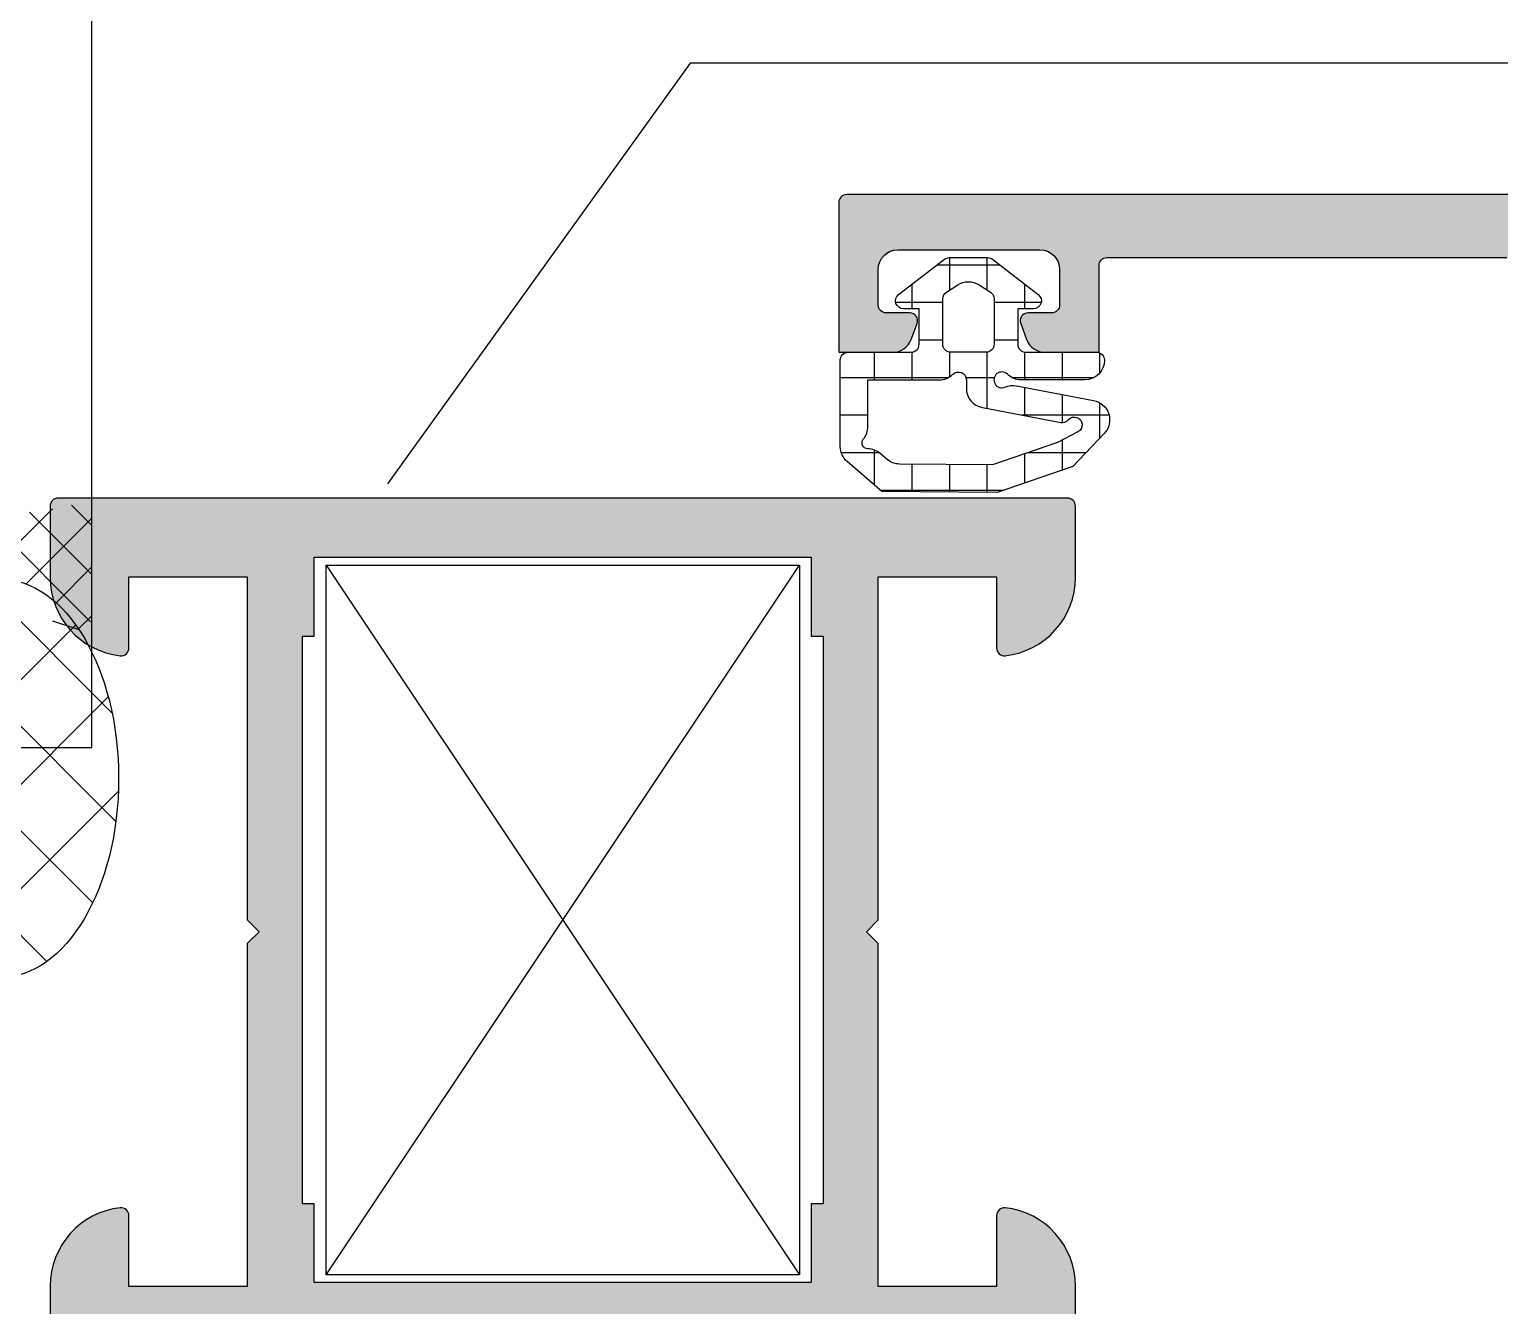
# Model space of a CAD drawing. Header units: inches. Extents: x 21 to 32698, y 13 to 3712.
# Drawn here: x 4005.443 to 4009.171, y 967.64 to 970.877 of the extents above; entities that cross this region are included whole.
import ezdxf

# ---------------------------------------------------------------- set-up
doc = ezdxf.new("R2010")
doc.units = ezdxf.units.IN
doc.header["$MEASUREMENT"] = 0
doc.set_wipeout_variables(frame=1)
doc.linetypes.add('DASHDOT', pattern=[1, 0.5, -0.25, 0, -0.25])
doc.linetypes.add('DASHED2', pattern=[0.375, 0.25, -0.125])
for name, color, linetype, lineweight in [('Z_MİM_-KM-GLAZ', 8, 'Continuous', 25), ('Z_MİM_-KM-IZO-THERMAL', 8, 'Continuous', 25), ('Z_MİM_00', 8, 'Continuous', 25), ('Z_MİM_1', 8, 'Continuous', 25), ('Z_MİM_2-0', 8, 'Continuous', 25), ('Z_MİM_3-1', 8, 'DASHED2', 25), ('Z_MİM_aksesuar_k', 8, 'Continuous', 25), ('Z_MİM_AX', 8, 'DASHDOT', 25), ('Z_MİM_fitiller_k', 8, 'Continuous', 25), ('Z_MİM_hatch_k', 8, 'Continuous', 25), ('Z_MİM_MYM.YAZI', 8, 'Continuous', 25), ('Z_MİM_OL', 8, 'Continuous', 25), ('Z_MİM_PROFIL', 8, 'Continuous', 25)]:
    doc.layers.add(name, color=color, linetype=linetype, lineweight=lineweight)

# ---------------------------------------------------------------- blocks, each defined once
blk = doc.blocks.new('VD')
at = {"layer": 'Z_MİM_2-0', "extrusion": (0.950034718772259, -0.3121442505113858, 0), "elevation": -4.976066775973106}
blk.add_lwpolyline([(10.17938403569046, 0), (15.14503692707554, 0)], dxfattribs=at)
at = {"layer": 'Z_MİM_2-0', "extrusion": (0.9329723060285132, 0.3599481576336212, 0), "elevation": 5.738135703692447}
blk.add_lwpolyline([(14.87303542406792, 0), (10.56685975078038, 0)], dxfattribs=at)
at = {"layer": 'Z_MİM_2-0'}
blk.add_lwpolyline([(-1.734073130995964, 13.00254934345139), (1.723911439301446, 13.57888010516762)], dxfattribs=at)
at = {"layer": 'Z_MİM_2-0', "extrusion": (0.164398987309791, -0.9863939238314047, 0)}
for points, elevation in [([(-0.1740062118521519, 0), (4.083927559188182, 0)], -11.72976403989351), ([(3.853768977094185, 0), (-0.4041647941853796, 0)], -10.34881254667882), ([(3.623610394732251, 0), (-0.6343233764229148, 0)], -8.96786105329189), ([(3.16329323039115, 0), (-1.094640540897984, 0)], -6.205958066518022), ([(2.933134648038782, 0), (-1.324799123365182, 0)], -4.825006573169368), ([(2.702976065810818, 0), (-1.554957705353916, 0)], -3.44405507985899), ([(2.472817483793376, 0), (-1.785116287601019, 0)], -2.063103586414638)]:
    blk.add_lwpolyline(points, dxfattribs=dict(at, elevation=elevation))
at = {"layer": 'Z_MİM_2-0', "extrusion": (1, 0, 0)}
for points, elevation in [([(11.92401888390304, 0), (0.1415615319856442, 0)], 1.550000000279394), ([(0.1415615319856442, 0), (11.2240188838914, 0)], -1.549999999813735), ([(-2.72480994137004, 0), (-3.092793280724436, 0)], -0.4507135039893912), ([(-3.092793280724436, 0), (-2.72480994137004, 0)], 0.4507135044550524)]:
    blk.add_lwpolyline(points, dxfattribs=dict(at, elevation=elevation))
at = {"layer": 'Z_MİM_2-0', "extrusion": (0.16439898729649, -0.9863939238336215, 0), "elevation": -7.586909559950717}
blk.add_lwpolyline([(3.39345181240198, 0), (-0.8644819587531856, 0)], dxfattribs=at)
at = {"layer": 'Z_MİM_2-0', "extrusion": (0.0655334972244464, -0.9978503699160178, 0), "elevation": -0.9017022158203323}
blk.add_lwpolyline([(-0.2590077189533923, 0), (2.163742946799732, 0)], dxfattribs=at)
at = {"layer": 'Z_MİM_2-0', "extrusion": (0, 1, 0)}
for points, elevation in [([(4.099999999743886, 0), (-4.100000000209544, 0)], -0.0584384680259973), ([(-0.4507135044550524, 0), (0.4507135039893912, 0)], -2.72480994137004)]:
    blk.add_lwpolyline(points, dxfattribs=dict(at, elevation=elevation))
at = {"layer": 'Z_MİM_2-0'}
for centre, radius, start, end in [((-1.749999999883581, 0.1415615319856442), 0.2000000000116415, 270.0000000333505, 0), ((1.750000000349245, 0.1415615319274366), 0.2000000000698492, 179.9999999833247, 269.9999999666494)]:
    blk.add_arc(centre, radius, start, end, dxfattribs=at)
at = {"layer": 'Z_MİM_2-0', "extrusion": (0, 0, -1)}
for centre, radius, start, end in [((1.279687499743886, -0.0584384679677896), 2.820312500072962, 290.3510216892812, 0), ((-1.27968750032596, -0.0584384679677896), 2.820312499883583, 180, 249.6489783169725), ((2.328306e-10, 3.391561530181205), 6.499999998167972, 273.9761108514362, 290.3510216892812), ((-1.0477379e-09, 3.391561529249883), 6.499999997172812, 249.6489783107187, 266.0238891485639)]:
    blk.add_arc(centre, radius, start, end, dxfattribs=at)
at = {"layer": 'Z_MİM_3-1', "extrusion": (0.4694715628002168, -0.8829475928513097, 0)}
blk.add_lwpolyline([(-1.296792707708209, 0), (2.329041e-10, 0)], dxfattribs=at)
at = {"layer": 'Z_MİM_3-1', "extrusion": (-0.4694715628002168, -0.8829475928513097, 0), "elevation": -6.36288e-10}
blk.add_lwpolyline([(2.471935e-10, 0), (1.296792708524002, 0)], dxfattribs=at)
at = {"layer": 'Z_MİM_3-1'}
for points in [[(-2.199999999720601, -2.72480994137004), (-1.144999999785794, -0.6088072991697118)], [(-0.6372060478897767, -3.077129869838242), (-0.5197234839433805, -0.6088072991697118)], [(-0.468169208499603, -3.091556359257081), (-0.3499999997438863, -0.6088072991697118)], [(0.4681692089652645, -3.091556359257081), (0.3500000002095476, -0.6088072991697118)], [(0.6372060483554379, -3.077129869838242), (0.5197234844090417, -0.6088072991697118)], [(1.145000000251457, -0.6088072991697118), (2.200000000186264, -2.72480994137004)]]:
    blk.add_lwpolyline(points, dxfattribs=at)
at = {"layer": 'Z_MİM_3-1', "extrusion": (0.9988692258092772, -0.0475422941303355, 0), "elevation": -1.060018076509612}
blk.add_lwpolyline([(-3.049835415918403, 0), (-0.659949243918815, 0)], dxfattribs=at)
at = {"layer": 'Z_MİM_3-1', "extrusion": (0, 1, 0), "elevation": -0.6088072991697118}
blk.add_lwpolyline([(1.144999999785794, 0), (-1.145000000251457, 0)], dxfattribs=at)
at = {"layer": 'Z_MİM_3-1', "extrusion": (0.9988692258092772, 0.0475422941303355, 0), "elevation": 1.060018077210084}
blk.add_lwpolyline([(-3.049835415951611, 0), (-0.6599492438938809, 0)], dxfattribs=at)
at = {"layer": 'Z_MİM_AX', "extrusion": (1, 0, 0), "elevation": 2.328306e-10}
blk.add_lwpolyline([(-7.108438468014355, 0), (19.941561531974, 0)], dxfattribs=at)
blk = doc.blocks.new('*U82')
at = {"layer": 'Z_MİM_OL', "xscale": 0.1, "yscale": 0.1, "zscale": 0.1}
blk.add_blockref('VD', (1.726054547718375, 54.50581513956), dxfattribs=at)
blk = doc.blocks.new('ANK-1')
for points in [[(65, -130.2737574382918), (65, -5)], [(60, -130.2737574382918), (65, -130.2737574382918)]]:
    blk.add_lwpolyline(points)
blk = doc.blocks.new('*U220')
blk.add_lwpolyline([(24.5656046885997, 0), (0, 0), (-7.675635083337912, -10.66724873635096)])
blk = doc.blocks.new('-KM-AL1 150_900')
blk.add_wipeout([(151.48787765189405, -34.020015651829965), (151.72578753232278, -15.47991156819623), (149.45002251653852, -15.450016401351206), (149.45002251649908, 7.149983598684599), (9.450022516542688, 7.149983599164699), (9.450022516542688, -15.450016401351206), (7.397848611566587, -15.450016401351206), (7.567335590771805, -34.0610793052372)])
at = {"layer": 'Z_MİM_1'}
h = blk.add_hatch(dxfattribs=at)
h.set_pattern_fill('ANSI37', color=256, scale=0.7000000000000001, angle=-1.27e-14, style=0)
h.set_pattern_definition([(44.99999999999999, (9420.429662722381, -13506.58950068867), (-0.0618718433538229, 0.0618718433538229), []), (134.9999999999999, (9420.429662722381, -13506.58950068867), (-0.0618718433538229, -0.0618718433538229), [])])
edge = h.paths.add_edge_path()
edge.add_line((17.69353063370363, -27.8511149832093), (17.69353063370363, -28.86111498321863))
edge.add_line((17.69353063370363, -28.86111498319497), (17.82239042192959, -28.86111498319497))
edge.add_ellipse((18.06146685888961, -28.55605310115971), major_axis=(1e-16, 0.504999999998836), ratio=0.5940594059419638, start_angle=332.17248997914265, end_angle=501.9142660721264, ccw=False)
edge.add_line((18.26073407319199, -28.1785486563158), (18.29353063369926, -28.15662190588682))
edge.add_line((18.29353063370217, -28.15662190588682), (18.29353063370217, -27.85111498318638))
edge.add_arc((17.99353063369926, -26.67995711612002), 1.208970946550559, 255.6322347219965, 284.3677652780036, ccw=False)
h = blk.add_hatch(dxfattribs=at)
h.set_pattern_fill('NET', color=256, scale=1.5, angle=44.99999999999999, style=0)
h.set_pattern_definition([(44.99999999999999, (9420.429662722381, -13506.58950068867), (-0.1325825214724776, 0.1325825214724777), []), (134.9999999999999, (9420.429662722381, -13506.58950068867), (-0.1325825214724777, -0.1325825214724776), [])])
edge = h.paths.add_edge_path()
edge.add_ellipse((18.06146685888961, -28.55605310115971), major_axis=(1e-16, 0.504999999998836), ratio=0.5940594059419638, start_angle=0, end_angle=360)
at = {"layer": 'Z_MİM_hatch_k'}
h = blk.add_hatch(color=256, dxfattribs=at)
h.paths.add_polyline_path([(21.99767276922648, -29.58525711885159, -0.4142135623743853), (22.01767276921601, -29.56525711883296), (22.237672769239, -29.56525711883296), (22.237672769239, -29.36525711883314), (22.38767276924045, -29.36525711883314), (22.38767276924045, -29.56525711883296), (23.09391059785412, -29.52111725453779, 0.3960474615045025), (23.18767276923609, -29.4213119966953), (23.18767276923609, -28.77525711884209), (23.21767276922037, -28.7452571188378), (23.18767276923609, -28.7152571188335), (23.18767276923609, -28.06920224098031, 0.3960474615045866), (23.09391059785412, -27.96939698313781), (22.38767276924045, -27.92525711884264), (22.38767276924045, -28.12525711884246), (22.237672769239, -28.12525711884246), (22.237672769239, -27.92525711884264), (22.01767276921601, -27.92525711884264, -0.4142135623733866), (21.99767276922648, -27.90525711882401), (21.99767276922648, -27.33590314062804), (21.91006507478596, -27.24715615651077, 0.2005918409503813), (21.88159867497597, -27.23525711885213), (20.86767276922183, -27.23525711885213, 0.4142135623729704), (20.84767276922503, -27.25525711882347), (20.84767276922503, -27.47525711884283), (20.7109175905207, -27.47525711884283, -0.3129018860482702), (20.66408398105705, -27.4427674878898), (20.64893932543055, -27.40226126646577, -0.5233430778442651), (20.66767276921746, -27.37525711884245), (20.72767276922968, -27.37525711884245, 0.4142135623730534), (20.74767276922648, -27.35525711882383), (20.74767276922648, -27.26525711883278, 0.4142135623731284), (20.69767276922357, -27.21525711883352), (20.33767276923754, -27.21525711883352, 0.4142135623730951), (20.28767276923463, -27.26525711883278), (20.28767276923463, -27.35525711882383, 0.4142135623730533), (20.30767276923143, -27.37525711884245), (20.36767276922183, -27.37525711884245, -0.5233430778442015), (20.38640621300146, -27.40226126646577), (20.37126155738224, -27.4427674878898, -0.3129018860484408), (20.32442794791859, -27.47525711884283), (20.21267276923754, -27.47525711884283), (20.18767276923609, -27.47525711884283), (20.18767276923609, -27.09525711883816, -0.4142135623730533), (20.20767276923288, -27.07525711884227), (25.11767276922183, -27.07525711884227, -0.4142135623733615), (25.21767276922037, -27.17525711884264), (25.21767276922037, -29.73525711885213, -0.4142135623727209), (25.19767276922357, -29.75525711882347), (25.09767276922503, -29.75525711882347, -0.4142135623736778), (25.07767276922823, -29.73525711885213), (25.07767276922823, -29.70525711882419), (24.81767276921893, -29.70525711882419, 0.4142135623736778), (24.79767276922212, -29.72525711884282), (24.79767276922212, -30.01525711883278, 0.4142135623730533), (24.81767276921893, -30.03525711885141), (25.07767276922823, -30.03525711885141), (25.07767276922823, -29.9652571188335, -0.5773502691897316), (25.10767276923434, -29.94793661076528), (25.20767276923289, -30.00567163769574, -0.2679491924312232), (25.21767276922037, -30.02299214574032), (25.21767276922037, -30.07525711884227, -0.4142135623730453), (25.11767276922183, -30.17525711884264), (24.04767276922212, -30.17525711884264, -0.4142135623731117), (23.99767276922649, -30.12525711884246), (23.99767276922649, -30.06525711883296, -0.4142135623731117), (24.04767276922212, -30.01525711883278), (24.24767276922648, -30.01525711883278, 0.4142135623730951), (24.29767276922212, -29.9652571188335), (24.29767276922212, -29.79525711883798, 0.4142135623730951), (24.24767276922648, -29.7452571188378), (23.41767276923929, -29.7452571188378), (23.41767276921746, -30.41527261662305), (23.51071940761176, -30.52692858269893, -0.1754523787632294), (23.517672769216, -30.54613411468927), (23.517672769216, -30.60525711882383, -0.4400105308894401), (23.48505809694325, -30.6351429597753), (23.24486254787189, -30.61412857221876, -0.1763269807094836), (23.23246352710703, -30.60834681387496), (23.19342258606048, -30.56930587282841, -0.5731460964500097), (23.20240051917062, -30.53598004344804), (23.23055585457769, -30.52843584407128), (23.28767276923463, -30.31527261662268), (23.28767276923463, -29.75525711882347, 0.8430389970997245), (23.22938849798811, -29.7452571188378), (22.28595704048348, -29.7452571188378, 0.8430389971046679), (22.2276727692297, -29.75525711882347), (22.2276727692297, -30.31527261662268), (22.28478968388663, -30.52843584407128), (22.31294501927187, -30.53598004344804, -0.5731460964762374), (22.32192295241111, -30.56930587282841), (22.28288201133546, -30.60834681387496, -0.1763269807102946), (22.2704829905706, -30.61412857221876), (22.03028744149924, -30.6351429597753, -0.4400105308908727), (21.99767276922648, -30.60525711882383), (21.99767276922648, -30.54613411468927, -0.1754523787637969), (22.00462613083074, -30.52692858269893), (22.09767276922503, -30.41527261662305), (22.09767276922503, -29.7452571188378), (22.01767276921601, -29.7452571188378, -0.4142135623731784), (21.99767276922648, -29.72525711884282)])
h.paths.add_polyline_path([(25.07767276922823, -29.56525711883296), (25.07767276922823, -27.31525711883296), (24.89767276922066, -27.31525711883296), (24.89767276922066, -27.21525711883352), (22.13767276924045, -27.21525711883352), (22.13767276924045, -27.77525711884209), (23.33767276923754, -27.77525711884209), (23.38767276924045, -27.77525711884209), (23.38767276924045, -27.92525711884264), (23.33767276923754, -27.92525711884264), (23.33767276923754, -28.40525711882401), (23.38767276924045, -28.44525711883762), (23.38767276924045, -29.04525711883798), (23.33767276923754, -29.08525711885159), (23.33767276923754, -29.51525711883278, 0.4142135623730951), (23.38767276924045, -29.56525711883296), (24.24767276922648, -29.56525711883296, -0.4142135623730951), (24.4576727692329, -29.77525711884209), (24.4576727692329, -30.01525711883278, 0.4142135623732617), (24.4776727692297, -30.03525711885141), (24.65767276922998, -30.03525711885141), (24.65767276922998, -29.72525711884282, -0.4142135623732793), (24.81767276921893, -29.56525711883296)], flags=16)
h = blk.add_hatch(dxfattribs=at)
h.set_pattern_fill('NET', color=256, scale=0.03, angle=180, style=0)
h.set_pattern_definition([(180, (171.1063982620908, -18.03430077853136), (0, -0.09525), []), (270, (171.1063982620908, -18.03430077853136), (0.09525, 0), [])])
h.paths.add_polyline_path([(20.63789631640975, -27.56049416987663), (20.8338569435582, -27.59751135530405, -0.5944865116578086), (20.86077207422932, -27.68113659406572), (20.78108018618514, -27.7647604013373), (20.58928265720897, -27.83080158671783), (20.29692671786325, -27.82831789649117), (20.20875192529638, -27.7523713635328, -0.2183144970100781), (20.19138258172461, -27.71448679857895), (20.19138258172461, -27.4952571188378, -0.4142135623729288), (20.21138258172141, -27.47525711884283), (20.3713825817249, -27.47525711884283, 0.4142135623730951), (20.3913825817217, -27.45525711882419), (20.3913825817217, -27.36499011936121), (20.3513684931022, -27.36499011936121, -0.7159756949307488), (20.33916751791549, -27.32914284184062), (20.45571752706019, -27.23940984127603, -0.1655176740834616), (20.4679185022178, -27.23525711885213), (20.5648466591083, -27.23525711885213, -0.1655176740834346), (20.57704763424408, -27.23940984127603), (20.69359764343244, -27.32914284184062, -0.7159756936610159), (20.68139666824572, -27.36499011936121), (20.6413825817217, -27.36499011936121), (20.6413825817217, -27.45525711882419, 0.4142135623734281), (20.6613825817185, -27.47525711884283), (20.84138258172607, -27.47525711884283, -0.4142135623730951), (20.86138258171559, -27.4952571188378, -0.4142135623726955), (20.81138258171995, -27.54525711883798), (20.65009625233506, -27.54525711883798, -0.1962615682792798), (20.61510354171332, -27.53097140454247, 1.871961859898707), (20.60896615438105, -27.56364801780274, -0.1487263861573224)])
h.paths.add_polyline_path([(20.45138258173393, -27.45525711882419), (20.45138258173393, -27.33947358192381, -0.2558587809014081), (20.46060921599565, -27.32262322314091), (20.48944916623441, -27.30418424890832, -0.2923544259045582), (20.54331599384022, -27.30418424848904), (20.5721559472222, -27.32262322395583, -0.255858784440365), (20.58138258171675, -27.33947358290152), (20.58138258171675, -27.45525711882419, -0.4142135623732618), (20.56138258171996, -27.47525711884283), (20.47138258173072, -27.47525711884283, -0.4142135623732617)], flags=16)
h.paths.add_polyline_path([(20.44211666263436, -27.54525711883798, 0.1962615682788122), (20.47710937324882, -27.53097140454247, -0.6644946977399512), (20.51110645747394, -27.54525711883798), (20.51110645747394, -27.56634218683939, 0.3605289811329698), (20.551825537681, -27.61547328215511), (20.75068678670505, -27.6530383983436, 0.267949192432615), (20.76956248132774, -27.64642718420783, -1.211390954129234), (20.79394874617719, -27.67721488425014), (20.74216868465737, -27.70412525809843), (20.57785788849287, -27.76070200237882), (20.34149551366863, -27.75869400171087, -0.1774617136564736), (20.30928961355676, -27.74658037089285), (20.29285186485504, -27.73242224259775, 0.1750456677981247), (20.26111457250954, -27.72031478919507, -0.6290754239188581), (20.24984421949193, -27.69573249812675, 0.1750448668970904), (20.26138258171704, -27.66378406435706), (20.26138258171704, -27.54525711883798)], flags=16)
at = {"layer": 'Z_MİM_PROFIL'}
h = blk.add_hatch(color=256, dxfattribs=at)
h.paths.add_polyline_path([(18.20767276921106, -27.84525711883816, 0.4142135623732617), (18.18767276921426, -27.8652571188095), (18.18767276921426, -28.04637168061891, 0.3819660112502642), (18.36545054698945, -28.24513327863952, 0.4472135954991093), (18.38767276921135, -28.22525711881917), (18.38767276921135, -28.04525711883798), (18.68767089508765, -28.04525711883798), (18.68767089508765, -28.91525711880968), (18.71767089509376, -28.94525711883762), (18.68767089508765, -28.97525711881917), (18.68767089508765, -29.84525711883816), (18.38767183216259, -29.84525711883816), (18.38767183216259, -29.66525711880968, 0.4472135954974505), (18.3654496099407, -29.64538095903572, 0.3819660112500162), (18.1876718321655, -29.84414255700995), (18.1876718321655, -29.9952571188378), (18.41767276921746, -29.9952571188378), (18.41767276921746, -30.12525711881881), (18.32462613082316, -30.2369130848956, 0.697699270894582), (18.3527833068365, -30.28568011897642, 1.138358678201204), (18.35028744149895, -30.34512746197197), (18.59048299056303, -30.32411307441544, 0.1763269807108909), (18.60288201133517, -30.31833131607164), (18.62127372017858, -30.29993960725096), (18.53963429344003, -29.99525711881415), (18.54938849798054, -29.99525711881415, -0.7071067809776304), (18.60595704045408, -29.99525711881415), (19.48767276921717, -29.99525711881415), (20.36938849797298, -29.99525711881415, -0.8430389969828516), (20.42767276922678, -30.00525711882346), (20.42767276922678, -30.02525711881935), (20.35407181827759, -30.29993960725096), (20.37246352709189, -30.31833131607164, 0.1763269807109572), (20.38486254786403, -30.32411307441544), (20.62505809693539, -30.34512746197197, 1.138358678200399), (20.62256223159784, -30.28568011897642, 0.6976992708927278), (20.6507194076039, -30.2369130848956), (20.5576727692096, -30.12525711881881), (20.5576727692096, -29.9952571188378), (20.78767370629066, -29.9952571188378), (20.78767370629066, -29.84414255700995, 0.3819660112499836), (20.60989592851547, -29.64538095903572, 0.4472135954974505), (20.5876737062863, -29.66525711880968), (20.5876737062863, -29.84525711883816), (20.28767464336124, -29.84525711883816), (20.28767464333942, -28.97525711881917), (20.2576746433333, -28.94525711883762), (20.28767464333942, -28.91525711880968), (20.28767464333942, -28.04525711883798), (20.58767276921571, -28.04525711883798), (20.58767276921571, -28.22525711881917, 0.4472135954991093), (20.60989499143762, -28.24513327863952, 0.3819660112501177), (20.78767276921281, -28.04637168061891), (20.78767276921281, -27.8652571188095, 0.4142135623717632), (20.76767276921601, -27.84525711883816), (19.48767276921717, -27.84525711883816)])
h.paths.add_polyline_path([(18.85767089508589, -29.83525711882885), (19.48767276921717, -29.83525711882885), (20.11767464334116, -29.83525711882885), (20.11767464334116, -29.63525711882812), (20.14767464334727, -29.63525711882812), (20.14767464334727, -28.19525711883762), (20.11767464334116, -28.19525711883762), (20.11767464334116, -27.9952571188378), (19.48767276921717, -27.9952571188378), (18.85767089508589, -27.9952571188378), (18.85767089508589, -28.19525711883762), (18.82767089507979, -28.19525711883762), (18.82767089507979, -29.63525711882812), (18.85767089508589, -29.63525711882812)], flags=16)
h = blk.add_hatch(color=256, dxfattribs=at)
h.paths.add_polyline_path([(18.20767276921106, -27.84525711883816, 0.4142135623732617), (18.18767276921426, -27.8652571188095), (18.18767276921426, -28.04637168061891, 0.3819660112502642), (18.36545054698945, -28.24513327863952, 0.4472135954991093), (18.38767276921135, -28.22525711881917), (18.38767276921135, -28.04525711883798), (18.68767089508765, -28.04525711883798), (18.68767089508765, -28.91525711880968), (18.71767089509376, -28.94525711883762), (18.68767089508765, -28.97525711881917), (18.68767089508765, -29.84525711883816), (18.38767183216259, -29.84525711883816), (18.38767183216259, -29.66525711880968, 0.4472135954974505), (18.3654496099407, -29.64538095903572, 0.3819660112500162), (18.1876718321655, -29.84414255700995), (18.1876718321655, -29.9952571188378), (18.41767276921746, -29.9952571188378), (18.41767276921746, -30.12525711881881), (18.32462613082316, -30.2369130848956, 0.697699270894582), (18.3527833068365, -30.28568011897642, 1.138358678201204), (18.35028744149895, -30.34512746197197), (18.59048299056303, -30.32411307441544, 0.1763269807108909), (18.60288201133517, -30.31833131607164), (18.62127372017858, -30.29993960725096), (18.53963429344003, -29.99525711881415), (18.54938849798054, -29.99525711881415, -0.7071067809776304), (18.60595704045408, -29.99525711881415), (19.48767276921717, -29.99525711881415), (20.36938849797298, -29.99525711881415, -0.8430389969828516), (20.42767276922678, -30.00525711882346), (20.42767276922678, -30.02525711881935), (20.35407181827759, -30.29993960725096), (20.37246352709189, -30.31833131607164, 0.1763269807109572), (20.38486254786403, -30.32411307441544), (20.62505809693539, -30.34512746197197, 1.138358678200399), (20.62256223159784, -30.28568011897642, 0.6976992708927278), (20.6507194076039, -30.2369130848956), (20.5576727692096, -30.12525711881881), (20.5576727692096, -29.9952571188378), (20.78767370629066, -29.9952571188378), (20.78767370629066, -29.84414255700995, 0.3819660112499836), (20.60989592851547, -29.64538095903572, 0.4472135954974505), (20.5876737062863, -29.66525711880968), (20.5876737062863, -29.84525711883816), (20.28767464336124, -29.84525711883816), (20.28767464333942, -28.97525711881917), (20.2576746433333, -28.94525711883762), (20.28767464333942, -28.91525711880968), (20.28767464333942, -28.04525711883798), (20.58767276921571, -28.04525711883798), (20.58767276921571, -28.22525711881917, 0.4472135954991093), (20.60989499143762, -28.24513327863952, 0.3819660112501177), (20.78767276921281, -28.04637168061891), (20.78767276921281, -27.8652571188095, 0.4142135623717632), (20.76767276921601, -27.84525711883816), (19.48767276921717, -27.84525711883816)])
h.paths.add_polyline_path([(18.85767089508589, -29.83525711882885), (19.48767276921717, -29.83525711882885), (20.11767464334116, -29.83525711882885), (20.11767464334116, -29.63525711882812), (20.14767464334727, -29.63525711882812), (20.14767464334727, -28.19525711883762), (20.11767464334116, -28.19525711883762), (20.11767464334116, -27.9952571188378), (19.48767276921717, -27.9952571188378), (18.85767089508589, -27.9952571188378), (18.85767089508589, -28.19525711883762), (18.82767089507979, -28.19525711883762), (18.82767089507979, -29.63525711882812), (18.85767089508589, -29.63525711882812)], flags=16)
at = {"layer": 'Z_MİM_1'}
blk.add_line((18.19353063370363, -28.15662190588682), (18.26073407319199, -28.1785486563158), dxfattribs=at)
blk.add_line((18.19353063370363, -28.15662190588682), (18.26073407319199, -28.1785486563158), dxfattribs=at)
blk.add_ellipse((18.06146685888961, -28.55605310115971), major_axis=(1e-16, 0.504999999998836), ratio=0.5940594059419638, dxfattribs=at)
at = {"layer": 'Z_MİM_aksesuar_k'}
for p, q in [((18.88767089509201, -29.81525711883296), (20.08767464333505, -28.01525711883278)), ((18.88767089509201, -28.01525711883278), (20.08767464333505, -29.81525711883296)), ((18.88767089509201, -29.81525711883296), (20.08767464333505, -28.01525711883278)), ((18.88767089509201, -28.01525711883278), (20.08767464333505, -29.81525711883296))]:
    blk.add_line(p, q, dxfattribs=at)
blk.add_lwpolyline([(18.88767089509201, -29.81525711883296), (18.88767089509201, -28.01525711883278), (20.08767464333505, -28.01525711883278), (20.08767464333505, -29.81525711883296)], close=True, dxfattribs=at)
blk.add_lwpolyline([(18.88767089509201, -29.81525711883296), (18.88767089509201, -28.01525711883278), (20.08767464333505, -28.01525711883278), (20.08767464333505, -29.81525711883296)], close=True, dxfattribs=at)
at = {"layer": 'Z_MİM_fitiller_k'}
for points in [[(20.3913825817217, -27.45525711882419), (20.3913825817217, -27.36499011936121), (20.3513684931022, -27.36499011936121, -0.715975694295998), (20.33916751789366, -27.32914284184062), (20.45571752706019, -27.23940984127603, -0.1655176740834616), (20.4679185022178, -27.23525711885213), (20.5648466591083, -27.23525711885213, -0.1655176740834594), (20.57704763424408, -27.23940984127603), (20.69359764343244, -27.32914284184062, -0.7159756942959975), (20.6813966682239, -27.36499011936121), (20.6413825817217, -27.36499011936121), (20.6413825817217, -27.45525711882419, 0.414213562373761), (20.6613825817185, -27.47525711884283), (20.84138258172607, -27.47525711884283, -0.4142135623730951), (20.86138258171559, -27.4952571188378, -0.4142135623726955), (20.81138258171995, -27.54525711883798), (20.65009625233506, -27.54525711883798, -0.1962615682792799), (20.61510354171332, -27.53097140454247, 1.871961859898709), (20.60896615438105, -27.56364801780274, -0.1480780811280966), (20.63777162440238, -27.56047077922176, -0.0006343350210416), (20.63789631640975, -27.56049416987663), (20.8338569435582, -27.59751135530405, -0.5944865116576282), (20.86077207422932, -27.68113659406572), (20.78108018618514, -27.7647604013373), (20.58928265720897, -27.83080158671783), (20.29692671786325, -27.82831789649117), (20.20875192529638, -27.7523713635328, -0.2183144970098696), (20.19138258172461, -27.71448679857895), (20.19138258172461, -27.4952571188378, -0.4142135623729287), (20.21138258172141, -27.47525711884283), (20.3713825817249, -27.47525711884283, 0.4142135623727621)], [(20.48944916623441, -27.30418424890832, -0.2923544271904933), (20.54331599404395, -27.3041842486291), (20.5721559472222, -27.32262322395583, -0.2558587844405164), (20.58138258171675, -27.33947358290152), (20.58138258171675, -27.45525711882419, -0.4142135623735947), (20.56138258171996, -27.47525711884283), (20.47138258173072, -27.47525711884283, -0.4142135623729287), (20.45138258173393, -27.45525711882419), (20.45138258173393, -27.33947358192381, -0.2558587826855968), (20.46060921611206, -27.32262322307088)], [(20.79394874617719, -27.67721488425014), (20.74216868465737, -27.70412525809843), (20.57785788849287, -27.76070200237882), (20.34149551366863, -27.75869400171087, -0.1774617136563931), (20.30928961355676, -27.74658037089285), (20.29285186485504, -27.73242224259775, 0.1750456677981247), (20.26111457250954, -27.72031478919507, -0.6298062520605755), (20.2498643128929, -27.69570836048115, 0.0005234067189328), (20.24984422086709, -27.69573249647419, 0.1750448558318803), (20.26138258171704, -27.66378406435706), (20.26138258171704, -27.54525711883798), (20.44211666263436, -27.54525711883798, 0.1962615682788122), (20.47710937324882, -27.53097140454247, -0.664494697737288), (20.51110645747394, -27.54525711883798), (20.51110645747394, -27.56634218683939, 0.3605289811329165), (20.551825537681, -27.61547328215511), (20.75068678670505, -27.6530383983436, 0.267949192432615), (20.76956248132774, -27.64642718420783, -1.211390954128811)]]:
    blk.add_lwpolyline(points, format="xyb", close=True, dxfattribs=at)
at = {"layer": 'Z_MİM_hatch_k'}
blk.add_lwpolyline([(25.11767276922183, -27.07525711884227), (20.20767276923288, -27.07525711884227, 0.4142135623730534), (20.18767276923609, -27.09525711883816), (20.18767276923609, -27.47525711884283), (20.32442794791859, -27.47525711884283, 0.3129018860482676), (20.37126155738224, -27.4427674878898), (20.38640621300146, -27.40226126646577, 0.5233430778442015), (20.36767276922183, -27.37525711884245), (20.30767276923143, -27.37525711884245, -0.4142135623730534), (20.28767276923463, -27.35525711882383), (20.28767276923463, -27.26525711883278, -0.4142135623730951), (20.33767276923754, -27.21525711883352), (20.69767276922357, -27.21525711883352, -0.4142135623731284), (20.74767276922648, -27.26525711883278), (20.74767276922648, -27.35525711882383, -0.4142135623730534), (20.72767276922968, -27.37525711884245), (20.66767276921746, -27.37525711884245, 0.5233430778442651), (20.64893932543055, -27.40226126646577), (20.66408398105705, -27.4427674878898, 0.3129018860482702), (20.7109175905207, -27.47525711884283), (20.84767276922503, -27.47525711884283), (20.84767276922503, -27.25525711882347, -0.4142135623729704), (20.86767276922183, -27.23525711885213), (21.88159867497597, -27.23525711885213, -0.2005918409503813)], format="xyb", dxfattribs=at)
at = {"layer": 'Z_MİM_PROFIL'}
blk.add_lwpolyline([(20.78767370629066, -29.9952571188378), (20.78767370629066, -29.84414255700995, 0.3819660112499838), (20.60989592851547, -29.64538095903572, 0.4472135954974504), (20.5876737062863, -29.66525711880968), (20.5876737062863, -29.84525711883816), (20.28767464336124, -29.84525711883816), (20.28767464333942, -28.97525711881917), (20.2576746433333, -28.94525711883762), (20.28767464333942, -28.91525711880968), (20.28767464333942, -28.04525711883798), (20.58767276921571, -28.04525711883798), (20.58767276921571, -28.22525711881917, 0.4472135954991094), (20.60989499143762, -28.24513327863952, 0.3819660112502643), (20.78767276921281, -28.04637168061891), (20.78767276921281, -27.8652571188095, 0.4142135623730951), (20.76767276921601, -27.84525711883816), (19.48767276921717, -27.84525711883816), (18.20767276921106, -27.84525711883816, 0.4142135623729287), (18.18767276921426, -27.8652571188095), (18.18767276921426, -28.04637168061891, 0.3819660112502643), (18.36545054698945, -28.24513327863952, 0.4472135954991094), (18.38767276921135, -28.22525711881917), (18.38767276921135, -28.04525711883798), (18.68767089508765, -28.04525711883798), (18.68767089508765, -28.91525711880968), (18.71767089509376, -28.94525711883762), (18.68767089508765, -28.97525711881917), (18.68767089508765, -29.84525711883816), (18.38767183216259, -29.84525711883816), (18.38767183216259, -29.66525711880968, 0.4472135954974505), (18.3654496099407, -29.64538095903572, 0.3819660112500162), (18.1876718321655, -29.84414255700995), (18.1876718321655, -29.9952571188378)], format="xyb", dxfattribs=at)
blk.add_lwpolyline([(20.78767370629066, -29.9952571188378), (20.78767370629066, -29.84414255700995, 0.3819660112499838), (20.60989592851547, -29.64538095903572, 0.4472135954974504), (20.5876737062863, -29.66525711880968), (20.5876737062863, -29.84525711883816), (20.28767464336124, -29.84525711883816), (20.28767464333942, -28.97525711881917), (20.2576746433333, -28.94525711883762), (20.28767464333942, -28.91525711880968), (20.28767464333942, -28.04525711883798), (20.58767276921571, -28.04525711883798), (20.58767276921571, -28.22525711881917, 0.4472135954991094), (20.60989499143762, -28.24513327863952, 0.3819660112502643), (20.78767276921281, -28.04637168061891), (20.78767276921281, -27.8652571188095, 0.4142135623730951), (20.76767276921601, -27.84525711883816), (19.48767276921717, -27.84525711883816), (18.20767276921106, -27.84525711883816, 0.4142135623729287), (18.18767276921426, -27.8652571188095), (18.18767276921426, -28.04637168061891, 0.3819660112502643), (18.36545054698945, -28.24513327863952, 0.4472135954991094), (18.38767276921135, -28.22525711881917), (18.38767276921135, -28.04525711883798), (18.68767089508765, -28.04525711883798), (18.68767089508765, -28.91525711880968), (18.71767089509376, -28.94525711883762), (18.68767089508765, -28.97525711881917), (18.68767089508765, -29.84525711883816), (18.38767183216259, -29.84525711883816), (18.38767183216259, -29.66525711880968, 0.4472135954974505), (18.3654496099407, -29.64538095903572, 0.3819660112500162), (18.1876718321655, -29.84414255700995), (18.1876718321655, -29.9952571188378)], format="xyb", dxfattribs=at)
blk.add_lwpolyline([(18.85767089508589, -29.63525711882812), (18.82767089507979, -29.63525711882812), (18.82767089507979, -28.19525711883762), (18.85767089508589, -28.19525711883762), (18.85767089508589, -27.9952571188378), (19.48767276921717, -27.9952571188378), (20.11767464334116, -27.9952571188378), (20.11767464334116, -28.19525711883762), (20.14767464334727, -28.19525711883762), (20.14767464334727, -29.63525711882812), (20.11767464334116, -29.63525711882812), (20.11767464334116, -29.83525711882885), (19.48767276921717, -29.83525711882885), (18.85767089508589, -29.83525711882885)], close=True, dxfattribs=at)
blk.add_lwpolyline([(18.85767089508589, -29.63525711882812), (18.82767089507979, -29.63525711882812), (18.82767089507979, -28.19525711883762), (18.85767089508589, -28.19525711883762), (18.85767089508589, -27.9952571188378), (19.48767276921717, -27.9952571188378), (20.11767464334116, -27.9952571188378), (20.11767464334116, -28.19525711883762), (20.14767464334727, -28.19525711883762), (20.14767464334727, -29.63525711882812), (20.11767464334116, -29.63525711882812), (20.11767464334116, -29.83525711882885), (19.48767276921717, -29.83525711882885), (18.85767089508589, -29.83525711882885)], close=True, dxfattribs=at)
at = {"xscale": 0.1, "yscale": 0.1, "zscale": 0.1}
blk.add_blockref('ANK-1', (11.79322772978776, -15.4500164013516, -0.0016274945012187), dxfattribs=at)
at = {"layer": 'Z_MİM_MYM.YAZI', "xscale": 0.1, "yscale": 0.1, "zscale": 0.1}
blk.add_blockref('*U220', (19.81077438295324, -26.74185163807579), dxfattribs=at)

msp = doc.modelspace()

# ---------------------------------------------------------------- linework, layer by layer
at = {"layer": 'Z_MİM_-KM-IZO-THERMAL'}
msp.add_lwpolyline([(4654.257084179852, 1293.057684618013), (4654.257084179852, 969.5831009268967), (3319.257558632825, 969.583100926882), (3319.257558632825, 1624.5831787437), (3029.258088518117, 1624.583392128328), (3029.258088518117, 2594.584265079446), (6844.258095074628, 2594.584265079446), (6844.258095074628, 969.5831087493367), (5329.257012654277, 969.5831087493367), (5329.257012654277, 1293.057684618013)], dxfattribs=at)

# ---------------------------------------------------------------- block references
at = {"layer": 'Z_MİM_00'}
msp.add_blockref('*U82', (4005.942265860075, 912.0831374565836), dxfattribs=at)

# ---------------------------------------------------------------- next in the draw order: block references
at = {"layer": 'Z_MİM_-KM-GLAZ'}
msp.add_blockref('-KM-AL1 150_900', (3987.307536116302, 997.5330909534767), dxfattribs=at)

doc.saveas('drawing.dxf')
